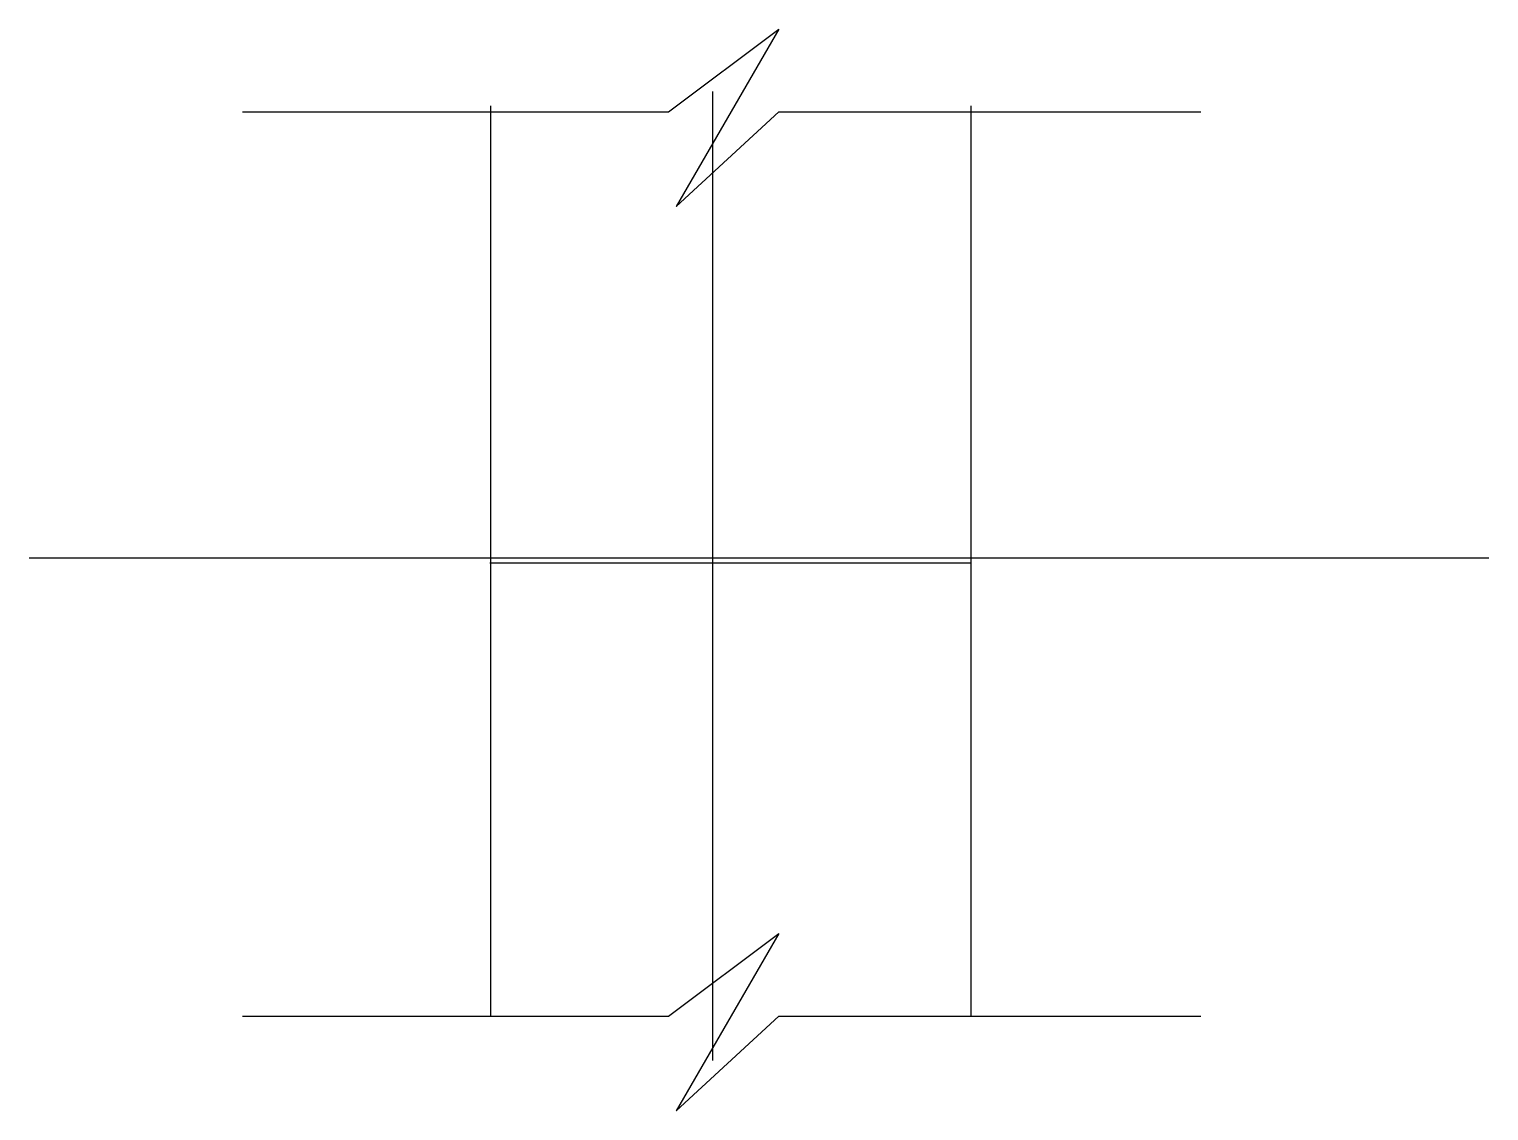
# Model space of a CAD drawing. Header units: metres. Extents: x -174017 to -172673, y -311415 to -310419.
import ezdxf

# ---------------------------------------------------------------- set-up
doc = ezdxf.new("R2010")
doc.units = ezdxf.units.M
for name, color, linetype in [('K', 2, 'Continuous'), ('STEEL', 1, 'Continuous'), ('TEXT', 3, 'Continuous')]:
    doc.layers.add(name, color=color, linetype=linetype)

msp = doc.modelspace()

# ---------------------------------------------------------------- linework, layer by layer
at = {"layer": 'K'}
for p, q in [((-173592.32, -310490.09), (-173592.32, -311328.16)), ((-173150.08, -310490.09), (-173150.08, -311328.16))]:
    msp.add_line(p, q, dxfattribs=at)
at = {"layer": 'STEEL'}
for p, q in [((-173387.98, -310476.82), (-173387.98, -311368.79)), ((-174017.22, -310906.23), (-172673.15, -310906.23))]:
    msp.add_line(p, q, dxfattribs=at)
msp.add_lwpolyline([(-173592.94, -310910.74), (-173150.08, -310910.74)], dxfattribs=at)
at = {"layer": 'TEXT'}
for p, q in [((-173428.65, -310495.65), (-173326.97, -310419.46)), ((-173326.97, -310419.46), (-173421.38, -310582.72)), ((-173820.82, -310495.65), (-173428.65, -310495.65)), ((-173421.38, -310582.72), (-173326.97, -310495.65)), ((-173326.97, -310495.65), (-172938.42, -310495.65)), ((-173428.65, -311328.16), (-173326.97, -311251.97)), ((-173326.97, -311251.97), (-173421.38, -311415.23)), ((-173820.82, -311328.16), (-173428.65, -311328.16)), ((-173421.38, -311415.23), (-173326.97, -311328.16)), ((-173326.97, -311328.16), (-172938.42, -311328.16))]:
    msp.add_line(p, q, dxfattribs=at)

doc.saveas('drawing.dxf')
